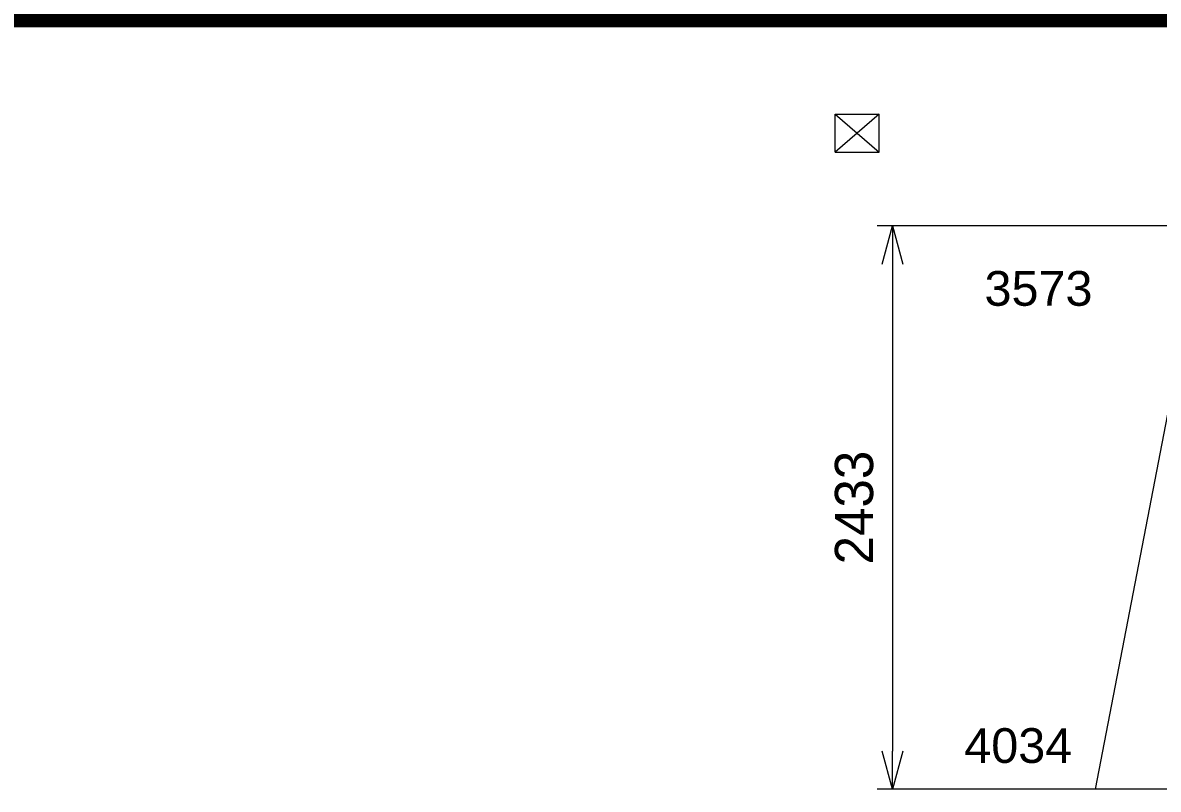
# Model space of a CAD drawing. Header units: inches. Extents: x 702888 to 852715, y 9845 to 271320.
# Drawn here: x 791755 to 796657, y 87819 to 91130 of the extents above; entities that cross this region are included whole.
import ezdxf

# ---------------------------------------------------------------- set-up
doc = ezdxf.new("R2010")
doc.units = ezdxf.units.IN
doc.header["$MEASUREMENT"] = 0
doc.header["$PDMODE"] = 34
doc.layers.get('0').update_dxf_attribs({"lineweight": 5})
doc.layers.get('Defpoints').update_dxf_attribs({"lineweight": 5})
doc.layers.add('CABLE TRAY', color=30, linetype='Continuous', lineweight=5)
doc.layers.add('electtric city', color=1, linetype='Continuous', lineweight=5)
doc.styles.add('LUCIDA CONSOLE', font='swissl.ttf')
doc.dimstyles.new('D1', dxfattribs={"dimscale": 66, "dimtxt": 2.5, "dimasz": 2.5, "dimexe": 1, "dimexo": 1, "dimgap": 1.25, "dimtad": 1, "dimdec": 0, "dimdsep": 46, "dimtxsty": 'Standard', "dimblk": 'OPEN30', "dimcen": 2.5, "dimclrd": 150, "dimclre": 150, "dimclrt": 140, "dimadec": 0, "dimazin": 0, "dimtfac": 1, "dimtdec": 0, "dimtmove": 0, "dimatfit": 3, "dimfxl": 1, "dimtfill": 1, "dimlwd": 13, "dimlwe": 13, "dimarcsym": 0})

# ---------------------------------------------------------------- blocks, each defined once
blk = doc.blocks.new('65u6u76i')
at = {"color": 1}
for p, q in [((748396.7, 88210), (745996.8, 87749)), ((748396.7, 87749), (748396.7, 88210)), ((748396.7, 87749), (745996.8, 87749))]:
    blk.add_line(p, q, dxfattribs=at)
blk = doc.blocks.new('5ty56y')
for p, q in [((739176.3, 79054.5), (739365.8, 79054.5)), ((739176.3, 78889.7), (739365.8, 78889.7))]:
    blk.add_line(p, q)
blk.add_lwpolyline([(739176.3, 79054.5), (739365.8, 78889.7), (739365.8, 79054.5), (739176.3, 78889.7)], close=True)
blk = doc.blocks.new('_Open30')
at = {"color": 0, "linetype": 'ByBlock', "lineweight": -2}
for p, q in [((-1, 0.268), (0, 0)), ((0, 0), (-1, -0.268)), ((0, 0), (-1, 0))]:
    blk.add_line(p, q, dxfattribs=at)
blk = doc.blocks.new('*D581')
at = {"color": 150, "lineweight": 13, "transparency": 16777216}
for p, q in [((797176.2, 90252.1), (795443.7, 90252.1)), ((795509.7, 90087.1), (795509.7, 87984)), ((797176.2, 87819), (795443.7, 87819))]:
    blk.add_line(p, q, dxfattribs=at)
at = {"layer": 'Defpoints', "color": 0, "transparency": 16777216}
for p in [(797242.2, 90252.1), (795509.7, 87819), (797242.2, 87819)]:
    blk.add_point(p, dxfattribs=at)
at = {"color": 150, "lineweight": 13, "transparency": 16777216, "xscale": 165, "yscale": 165, "zscale": 165}
for p, rotation in [((795509.7, 90252.1), 90), ((795509.7, 87819), 270)]:
    blk.add_blockref('_Open30', p, dxfattribs=dict(at, rotation=rotation))
at = {"color": 140, "transparency": 16777216, "insert": (795344.7, 89035.6), "char_height": 165, "attachment_point": 5, "rotation": 90, "bg_fill": 3, "box_fill_scale": 1.25, "bg_fill_color": 256, "bg_fill_true_color": 13158600, "bg_fill_transparency": 0}
blk.add_mtext('2433', dxfattribs=at)

msp = doc.modelspace()

# ---------------------------------------------------------------- linework, layer by layer
at = {"layer": 'CABLE TRAY', "const_width": 150}
msp.add_lwpolyline([(740888.271, 78756.412), (740888.271, 91183.631), (758612.206, 91183.631), (758612.206, 87161.186), (767113.084, 87147.598), (767113.084, 91196.126), (777013.484, 91184.501), (809194.463, 91184.501), (809194.463, 86172.513)], dxfattribs=at)

# ---------------------------------------------------------------- block references
at = {"xscale": -1, "rotation": 89.99999999999768}
msp.add_blockref('65u6u76i', (884596.687, 836215.716), dxfattribs=at)
at = {"layer": 'electtric city'}
msp.add_blockref('5ty56y', (56085.863, 11680.77), dxfattribs=at)

# ---------------------------------------------------------------- texts
at = {"char_height": 150, "attachment_point": 1, "style": 'LUCIDA CONSOLE'}
for s, insert in [('3573', (795906.952, 90057.18)), ('4034', (795819.533, 88082.947))]:
    msp.add_mtext_dynamic_manual_height_columns(s, width=89.77432, gutter_width=6.5, heights=[0], dxfattribs=dict(at, insert=insert))

# ---------------------------------------------------------------- next in the draw order: dimensions: what is measured, and where the dimension line sits
dim = msp.add_linear_dim(base=(795509.745, 87819.019), p1=(797242.153, 90252.129), p2=(797242.153, 87819.019), angle=90, dimstyle='D1')
dim.commit()
dim.dimension.update_dxf_attribs({"geometry": '*D581', "text_midpoint": (795344.745, 89035.574)})

doc.saveas('drawing.dxf')
